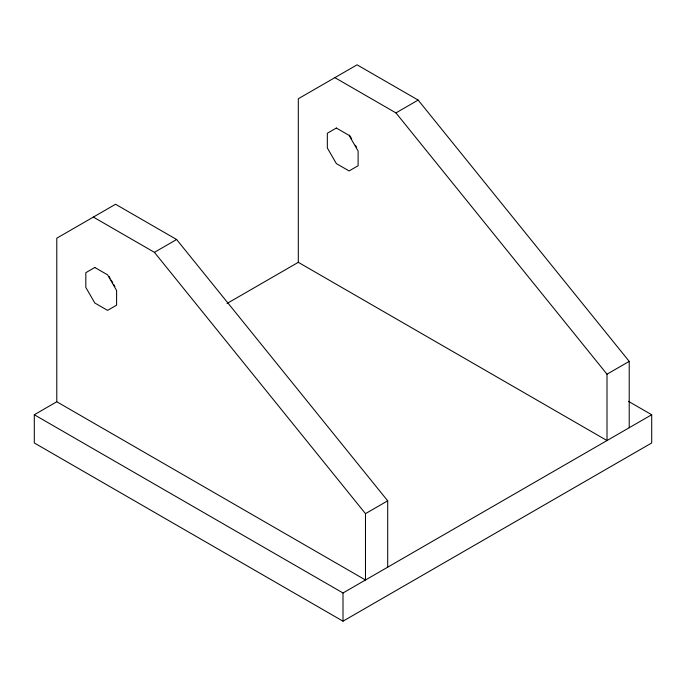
<?xml version="1.0" encoding="UTF-8"?>
<svg xmlns="http://www.w3.org/2000/svg" width="686" height="686" viewBox="0 0 686 686"><rect width="100%" height="100%" fill="white"/><g stroke="black" fill="none" stroke-linecap="round" stroke-linejoin="round"><path stroke-width="1.03" d="M93.347 217.076L154.419 252.337L176.628 239.517L387.693 500.823L387.693 567.168M334.871 77.638L395.942 112.898L418.151 100.079L629.216 361.385L629.216 427.73M628.522 401.37L651.7 414.747L651.7 442.959L343 621.182L34.3 442.959L34.3 414.747L56.784 401.764L365.484 579.996L365.484 513.643L154.419 252.337M227.049 303.461L298.307 262.326L607.007 440.549L607.007 374.204L395.942 112.898M365.484 513.643L387.693 500.823M607.007 374.204L629.216 361.385M34.3 414.747L343 592.978L651.7 414.747M418.151 100.079L357.072 64.818L298.307 98.75L298.307 262.326M176.628 239.517L115.557 204.256L56.784 238.188L56.784 401.764M349.543 135.142L351.661 138.821M355.374 145.243L356.437 147.087M109.083 276.424L110.146 278.259M111.209 280.094L112.796 282.846M113.859 284.69L114.914 286.525M343 592.978L343 621.182M94.831 267.48L85.819 272.685L85.819 287.408L94.831 303.023L107.582 310.381L116.594 305.176L116.594 290.452L107.582 274.837L94.831 267.48M336.346 128.042L327.333 133.247L327.333 147.97L336.346 163.577L349.097 170.943L358.109 165.738L358.109 151.014L349.097 135.399L336.346 128.042"/></g></svg>
